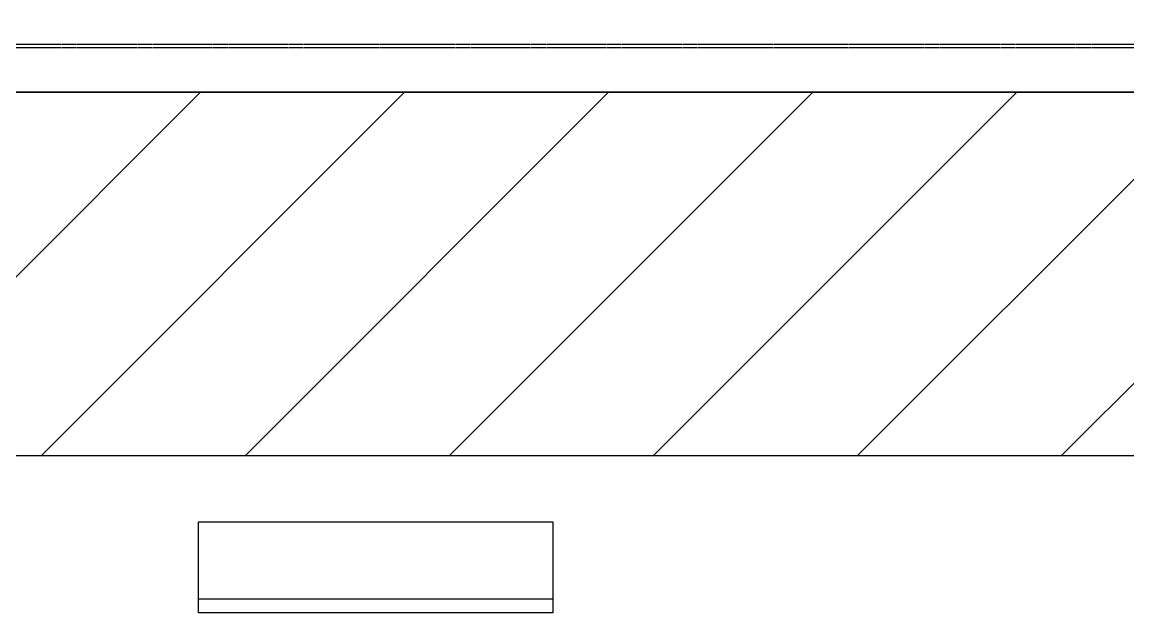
# Model space of a CAD drawing. Header units: millimetres. Extents: x 4133871 to 4440428, y -545651 to -495191.
# Drawn here: x 4157341 to 4159774, y -517192 to -515893 of the extents above; entities that cross this region are included whole.
import ezdxf

# ---------------------------------------------------------------- set-up
doc = ezdxf.new("R2010")
doc.units = ezdxf.units.MM
doc.header["$LTSCALE"] = 60
doc.linetypes.add('HIDDEN', pattern=[0.375, 0.25, -0.125])
doc.layers.add('1', color=7, linetype='Continuous')
doc.layers.add('EQUIPMENT', color=6, linetype='Continuous')

# ---------------------------------------------------------------- blocks, each defined once
blk = doc.blocks.new('EQ')
at = {"layer": 'EQUIPMENT', "color": 253}
for p, q in [((-10945, 20158.5), (-10165, 20158.5)), ((-10945, 19958.5), (-10945, 20158.5)), ((-10165, 20158.5), (-10165, 19958.5)), ((-10165, 19988.5), (-10945, 19988.5)), ((-10165, 19958.5), (-10945, 19958.5))]:
    blk.add_line(p, q, dxfattribs=at)
blk = doc.blocks.new('15M')
at = {"linetype": 'HIDDEN', "ltscale": 0.1}
for p, q in [((-110087.1, -154968.1), (-95087.1, -154968.1)), ((-110087.1, -154975.6), (-95087.1, -154975.6))]:
    blk.add_line(p, q, dxfattribs=at)
blk.add_lwpolyline([(-110087.1, -154870.4), (-95087.1, -154870.4), (-95087.1, -155073.4), (-110087.1, -155073.4)], close=True)
blk = doc.blocks.new('외각')
at = {"rotation": 180}
blk.add_blockref('15M', (-125103.1, -149953.5), dxfattribs=at)
blk = doc.blocks.new('A$C07F913FF')
h = blk.add_hatch()
h.set_pattern_fill('ANSI31', color=253, scale=100)
h.set_pattern_definition([(45, (-14085.02, -4679334.96), (-224.506403, 224.506403), [])])
h.paths.add_polyline_path([(7889.4, 11796.9), (20203, 11796.9), (20203, 10996.9), (7889.4, 10996.9)])
at = {"color": 253}
blk.add_lwpolyline([(7889.4, 11796.9), (20203, 11796.9), (20203, 10996.9), (7889.4, 10996.9)], close=True, dxfattribs=at)

msp = doc.modelspace()

# ---------------------------------------------------------------- block references
at = {"color": 3}
msp.add_blockref('외각', (4182960, -520964.2), dxfattribs=at)

# ---------------------------------------------------------------- next in the draw order: block references
at = {"layer": 'EQUIPMENT', "color": 3}
msp.add_blockref('EQ', (4168674, -537151), dxfattribs=at)

# ---------------------------------------------------------------- next in the draw order: block references
at = {"layer": '1', "color": 3}
msp.add_blockref('A$C07F913FF', (4147944, -527844.3), dxfattribs=at)

doc.saveas('drawing.dxf')
